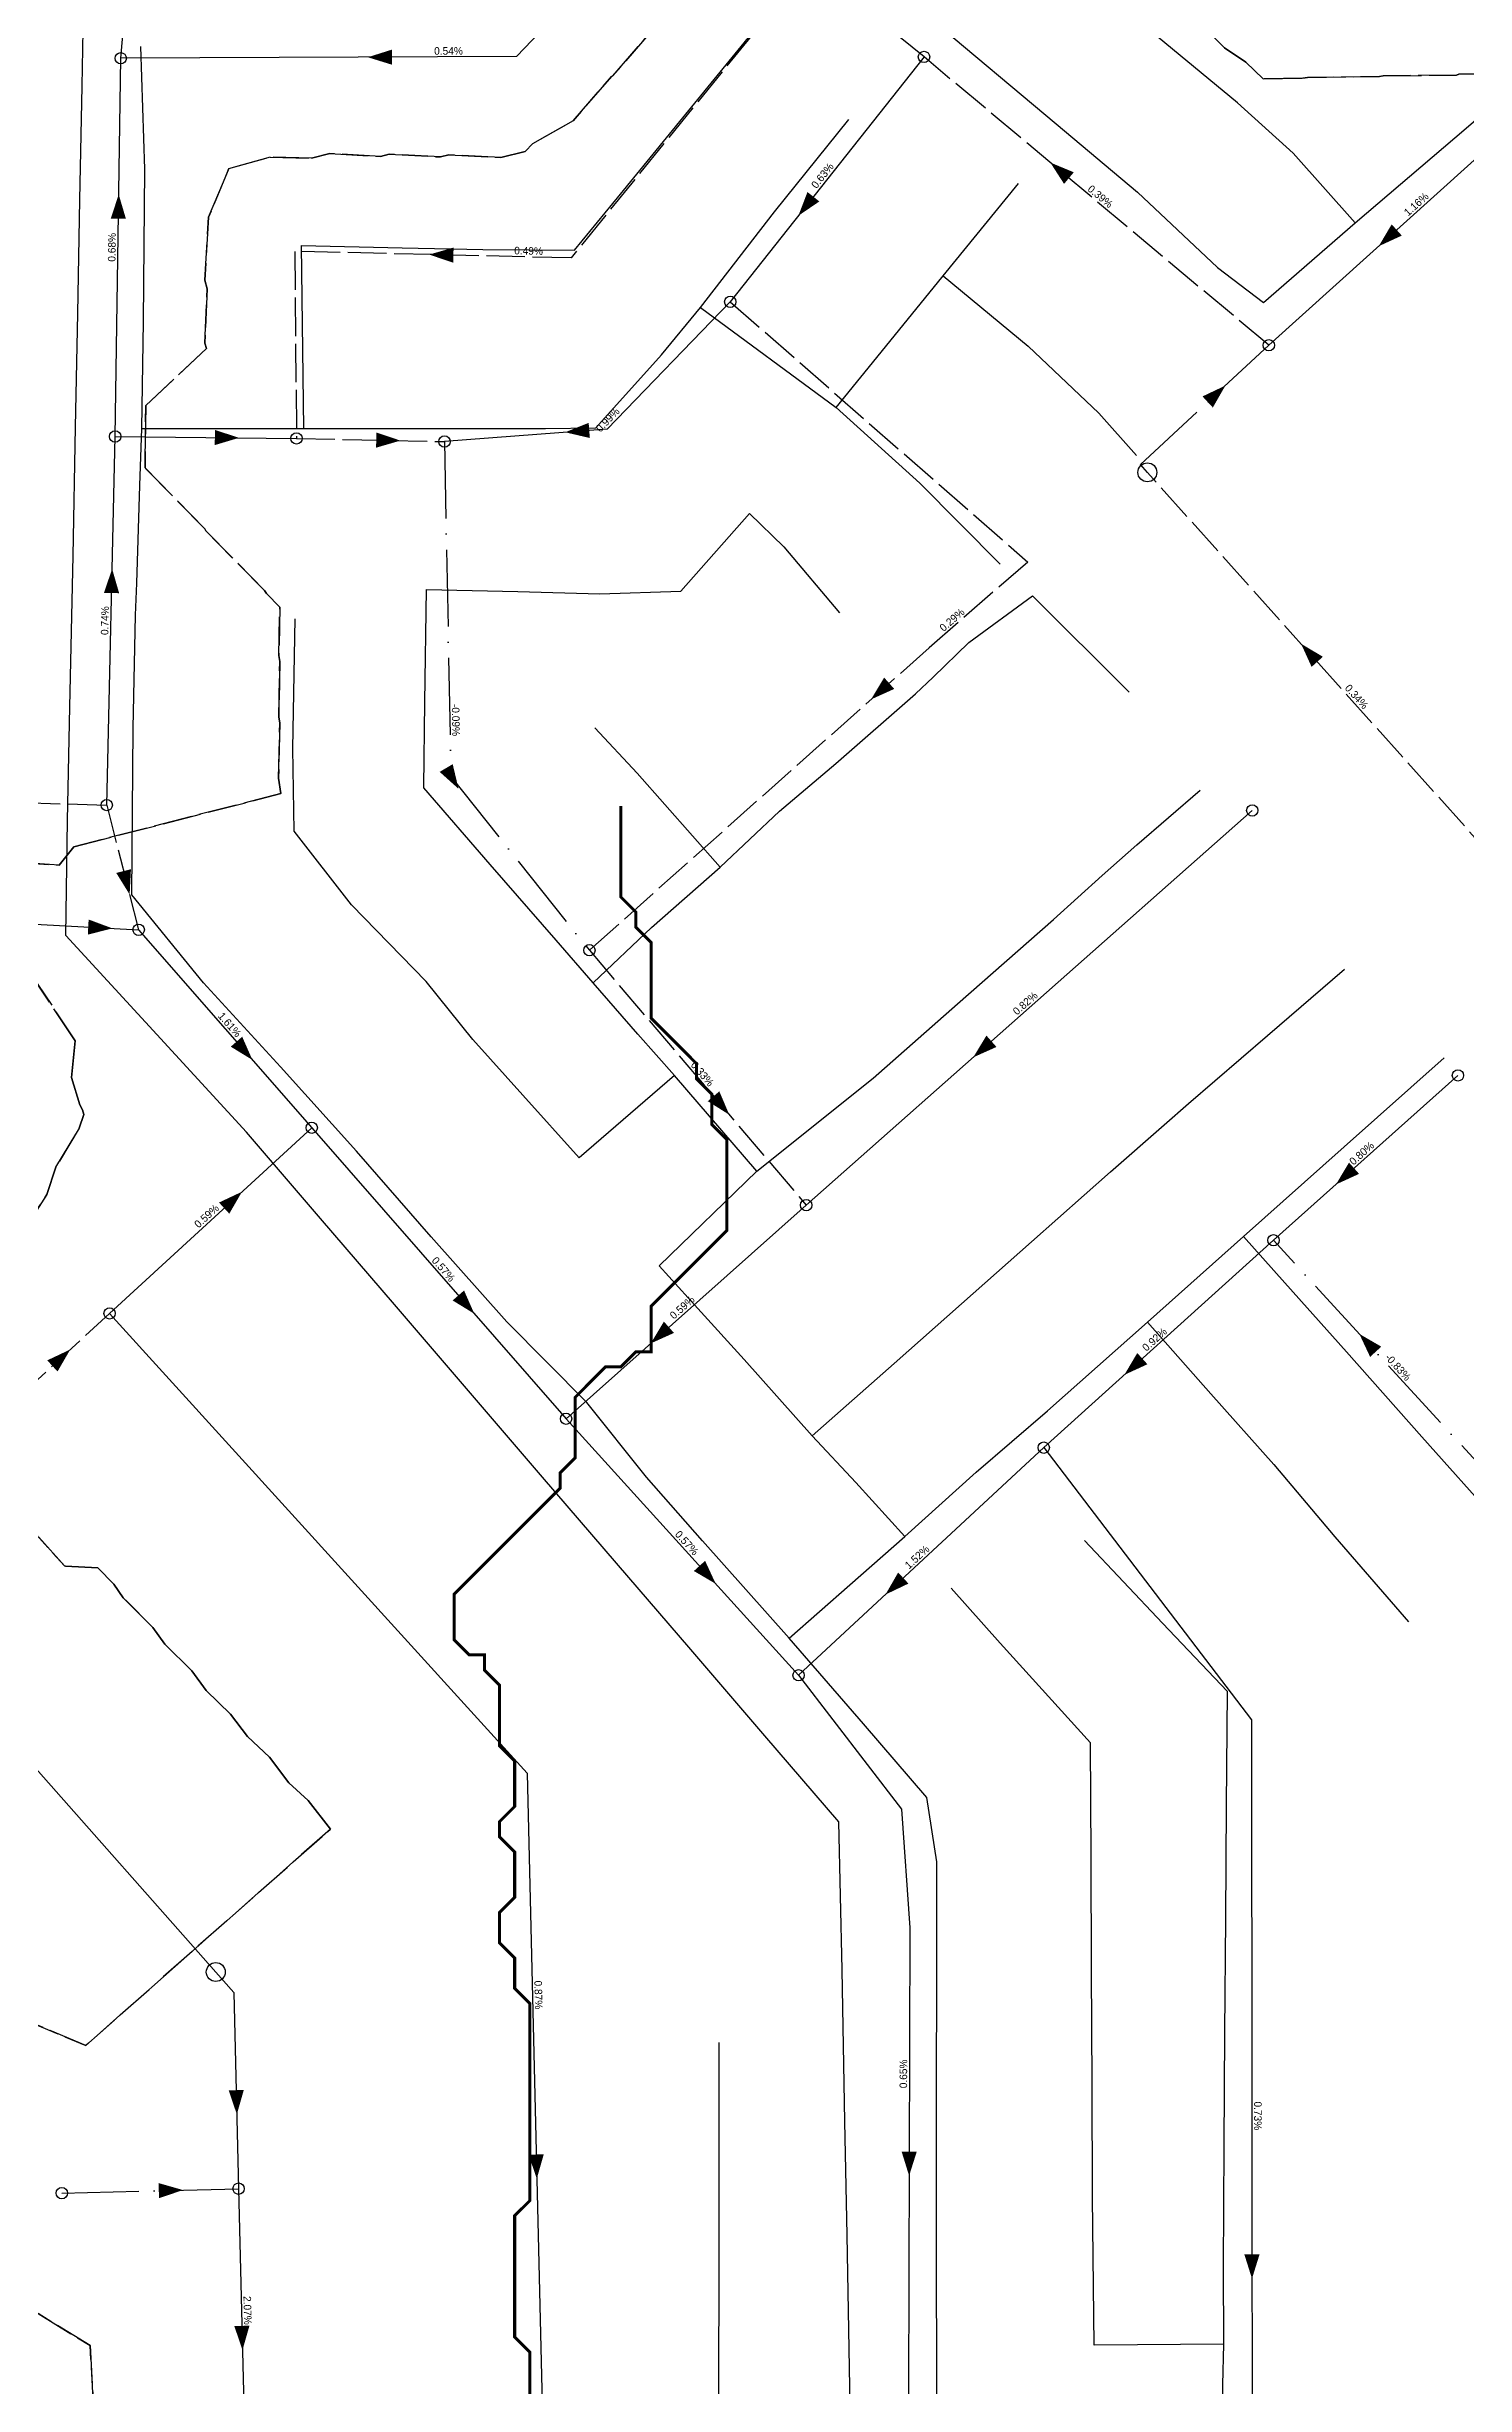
# Model space of a CAD drawing. Header units: metres. Extents: x 441395 to 476894, y 2561381 to 2578972.
# Drawn here: x 450745 to 451119, y 2569277 to 2569895 of the extents above; entities that cross this region are included whole.
import ezdxf
from ezdxf.enums import TextEntityAlignment as Align

# ---------------------------------------------------------------- set-up
doc = ezdxf.new("R2010")
doc.units = ezdxf.units.M
doc.header["$LTSCALE"] = 8
doc.linetypes.add('DASHDOT', pattern=[3.556, 2.54, -0.508, 0, -0.508])
doc.linetypes.add('DASHED', pattern=[1.524, 1.27, -0.254])
for name, color, linetype in [('A_ARROWS', 7, 'Continuous'), ('A_BUILT_2006', 252, 'Continuous'), ('A_CATCHMENTS', 7, 'Continuous'), ('A_GRADIENT', 8, 'Continuous'), ('A_JUNCTIONS', 8, 'Continuous'), ('A_RUNS', 7, 'Continuous'), ('A_STREAMS', 5, 'Continuous')]:
    doc.layers.add(name, color=color, linetype=linetype)

msp = doc.modelspace()

# ---------------------------------------------------------------- linework, layer by layer
at = {"layer": 'A_ARROWS', "color": 3}
for points in [[(450829.6, 2569891.91), (450835.99, 2569893.93), (450836.01, 2569889.93)], [(450763.83, 2569855.7), (450765.74, 2569849.27), (450761.74, 2569849.33)], [(450762.09, 2569756.87), (450763.95, 2569750.43), (450759.95, 2569750.52)]]:
    msp.add_solid(points, dxfattribs=at)
at = {"layer": 'A_ARROWS', "color": 2}
for points in [[(451009.81, 2569864.11), (451016.01, 2569861.54), (451013.44, 2569858.47)], [(450943.29, 2569850.07), (450945.69, 2569856.33), (450948.83, 2569853.84)], [(451096.53, 2569842.03), (451099.94, 2569847.8), (451102.62, 2569844.83)], [(450845.81, 2569839.82), (450852.25, 2569841.67), (450852.16, 2569837.67)], [(451056.05, 2569805.25), (451052.72, 2569799.44), (451050, 2569802.37)], [(450795.62, 2569791.45), (450789.2, 2569789.52), (450789.24, 2569793.52)], [(450881.7, 2569792.91), (450887.92, 2569795.39), (450888.23, 2569791.4)], [(450838.23, 2569790.71), (450831.79, 2569788.84), (450831.87, 2569792.84)], [(451076.02, 2569737.08), (451081.78, 2569733.65), (451078.8, 2569730.98)], [(450962.49, 2569722.4), (450965.94, 2569728.15), (450968.6, 2569725.16)], [(450853.57, 2569698.78), (450848.58, 2569703.26), (450852.02, 2569705.3)], [(450766.72, 2569670.88), (450763.19, 2569676.58), (450767.07, 2569677.57)], [(450762.18, 2569661.95), (450755.68, 2569660.3), (450755.89, 2569664.29)], [(450799.14, 2569627.22), (450793.43, 2569630.72), (450796.44, 2569633.35)], [(450989.47, 2569627.91), (450992.94, 2569633.65), (450995.59, 2569630.65)], [(450925.05, 2569612.75), (450919.37, 2569616.33), (450922.42, 2569618.93)], [(451085.23, 2569594.36), (451088.68, 2569600.12), (451091.34, 2569597.14)], [(450796.39, 2569592.43), (450793.03, 2569586.63), (450790.32, 2569589.58)], [(450857.72, 2569560.23), (450852, 2569563.73), (450855.02, 2569566.36)], [(450904.33, 2569552.4), (450907.78, 2569558.15), (450910.44, 2569555.16)], [(451091.4, 2569554.9), (451097.2, 2569551.54), (451094.25, 2569548.83)], [(450751.04, 2569550.78), (450747.68, 2569544.97), (450744.97, 2569547.92)], [(451029.36, 2569544.09), (451032.77, 2569549.86), (451035.45, 2569546.89)], [(450921.48, 2569488.92), (450915.7, 2569492.31), (450918.66, 2569495)], [(450966.3, 2569486.1), (450969.63, 2569491.92), (450972.35, 2569488.99)], [(450795.02, 2569348.87), (450792.87, 2569355.22), (450796.86, 2569355.31)], [(450874.22, 2569331.88), (450872.06, 2569338.23), (450876.06, 2569338.32)], [(450972.53, 2569332.65), (450970.55, 2569339.05), (450974.55, 2569339.04)], [(450780.82, 2569328.9), (450774.47, 2569326.74), (450774.37, 2569330.74)], [(451063.06, 2569305.49), (451061.05, 2569311.89), (451065.05, 2569311.89)], [(450796.51, 2569286.64), (450794.36, 2569292.99), (450798.36, 2569293.09)]]:
    msp.add_solid(points, dxfattribs=at)
at = {"layer": 'A_BUILT_2006', "color": 252}
for points in [[(450754.18, 2569884.27), (450754.46, 2569899.02), (450754.8, 2569914.26)], [(450912.81, 2569875.94), (450934.91, 2569902.9)], [(450978.18, 2569902.12), (451011.36, 2569874.33)], [(451059.27, 2569879.85), (451032.48, 2569901.99)], [(450770.77, 2569862.33), (450769.69, 2569894.73)], [(451116.65, 2569870.61), (451144.03, 2569894.06)], [(450753.6, 2569854.28), (450754.18, 2569884.27)], [(451073.92, 2569866.55), (451059.27, 2569879.85)], [(450896.36, 2569855.78), (450912.81, 2569875.94)], [(450936.98, 2569851.14), (450956.63, 2569875.45)], [(451011.36, 2569874.33), (451032.83, 2569856.26)], [(451090.26, 2569848.22), (451116.65, 2569870.61)], [(450770.38, 2569822.15), (450770.77, 2569862.33)], [(451090.26, 2569848.22), (451073.92, 2569866.55)], [(450884.17, 2569841), (450896.36, 2569855.78)], [(450981.55, 2569834.18), (451001.38, 2569858.56)], [(451032.83, 2569856.26), (451053.94, 2569836.43)], [(450753.02, 2569824.28), (450753.6, 2569854.28)], [(450917.44, 2569825.87), (450936.98, 2569851.14)], [(451066.12, 2569827.13), (451090.26, 2569848.22)], [(450812.75, 2569793.87), (450812.06, 2569842.2)], [(450812.06, 2569842.2), (450838.66, 2569841.56)], [(450838.66, 2569841.56), (450860, 2569841.17)], [(450860, 2569841.17), (450884.17, 2569841)], [(451053.94, 2569836.43), (451066.12, 2569827.13)], [(450966.28, 2569815.46), (450981.55, 2569834.18)], [(450981.55, 2569834.18), (451003.93, 2569815.68)], [(450752.45, 2569794.29), (450753.02, 2569824.28)], [(450907.13, 2569813.31), (450917.44, 2569825.87)], [(450917.44, 2569825.87), (450953.24, 2569799.42)], [(450769.98, 2569793.87), (450770.38, 2569822.15)], [(450889.85, 2569794.05), (450907.13, 2569813.31)], [(450953.24, 2569799.42), (450966.28, 2569815.46)], [(451003.93, 2569815.68), (451022.62, 2569797.92)], [(450953.24, 2569799.42), (450975.33, 2569779.51)], [(450751.79, 2569760.29), (450752.45, 2569794.29)], [(450769.41, 2569778.89), (450769.98, 2569793.87)], [(450769.98, 2569793.87), (450812.75, 2569793.87)], [(450812.75, 2569793.87), (450845.43, 2569793.9)], [(450845.43, 2569793.9), (450876.55, 2569793.93)], [(450876.55, 2569793.93), (450889.85, 2569794.05)], [(451022.62, 2569797.92), (451032.6, 2569786.77)], [(450768.29, 2569744.6), (450768.58, 2569753.12), (450769.41, 2569778.89)], [(450975.33, 2569779.51), (450996.54, 2569758.05)], [(450912.26, 2569751.01), (450930.38, 2569771.51)], [(450930.38, 2569771.51), (450939.49, 2569762.64)], [(450939.49, 2569762.64), (450954.12, 2569745.27)], [(450750.91, 2569720.42), (450751.79, 2569760.29)], [(450844.69, 2569721.64), (450845.11, 2569751.4)], [(450845.11, 2569751.4), (450869.26, 2569750.92)], [(450869.26, 2569750.92), (450890.88, 2569750.24)], [(450890.88, 2569750.24), (450912.26, 2569751.01)], [(450767.63, 2569714.78), (450768.29, 2569744.6)], [(450809.82, 2569709.47), (450810.45, 2569743.7)], [(450988.3, 2569737.43), (451005.15, 2569749.76)], [(451005.15, 2569749.76), (451030.6, 2569724.31)], [(450974.25, 2569723.87), (450978.86, 2569728.29), (450988.3, 2569737.43)], [(450750.3, 2569690.44), (450750.91, 2569720.42)], [(450844.38, 2569699.02), (450844.38, 2569699.32), (450844.69, 2569721.64)], [(450953.19, 2569705.5), (450974.25, 2569723.87)], [(450767.28, 2569670.81), (450767.63, 2569714.78)], [(450900.7, 2569702.89), (450889.58, 2569714.9)], [(450810.16, 2569687.63), (450809.82, 2569709.47)], [(450922.63, 2569678.08), (450900.7, 2569702.89)], [(450938.33, 2569692.9), (450953.19, 2569705.5)], [(450861.95, 2569678.8), (450844.38, 2569699.02)], [(451032.63, 2569684.03), (451049.4, 2569698.44)], [(450749.86, 2569660.07), (450750.3, 2569690.44)], [(450922.63, 2569678.08), (450938.33, 2569692.9)], [(450825.31, 2569668.19), (450810.16, 2569687.63)], [(451010.61, 2569664.28), (451023.53, 2569675.9), (451032.63, 2569684.03)], [(450879.32, 2569658.82), (450861.95, 2569678.8)], [(450904.47, 2569662.19), (450922.63, 2569678.08)], [(450786.25, 2569647.57), (450767.28, 2569670.81)], [(450844.99, 2569647.9), (450825.31, 2569668.19)], [(450985.28, 2569642), (451010.61, 2569664.28)], [(450773.9, 2569633.92), (450749.86, 2569660.07)], [(450889.11, 2569647.55), (450879.32, 2569658.82)], [(450889.11, 2569647.55), (450904.47, 2569662.19)], [(451067.19, 2569633.71), (451087.48, 2569651.19)], [(450806.52, 2569625.42), (450786.25, 2569647.57)], [(450857.32, 2569632.58), (450844.99, 2569647.9)], [(450900.89, 2569634), (450889.11, 2569647.55)], [(450963.01, 2569622.45), (450985.28, 2569642)], [(450797.56, 2569608.13), (450773.9, 2569633.92)], [(450870.5, 2569617.92), (450857.32, 2569632.58)], [(450910.59, 2569623.08), (450900.89, 2569634)], [(451046.3, 2569615.7), (451067.19, 2569633.71)], [(451087.38, 2569604.3), (451113.77, 2569627.76)], [(450826.62, 2569603.14), (450806.52, 2569625.42)], [(450910.59, 2569623.08), (450885.4, 2569601.34)], [(450932.35, 2569597.86), (450910.59, 2569623.08)], [(450932.35, 2569597.86), (450963.01, 2569622.45)], [(450885.4, 2569601.34), (450870.5, 2569617.92)], [(451025.72, 2569597.64), (451039.9, 2569610.13), (451046.3, 2569615.7)], [(450817.11, 2569585.37), (450797.56, 2569608.13)], [(450846.35, 2569580.55), (450826.62, 2569603.14)], [(451060.81, 2569580.62), (451087.38, 2569604.3)], [(450906.56, 2569572.83), (450932.35, 2569597.86)], [(451004.84, 2569579.17), (451025.72, 2569597.64)], [(450836.66, 2569562.62), (450817.11, 2569585.37)], [(450866.27, 2569558.12), (450846.35, 2569580.55)], [(450986.39, 2569562.84), (451004.84, 2569579.17)], [(451035.49, 2569558.01), (451060.81, 2569580.62)], [(451060.81, 2569580.62), (451073.92, 2569565.91)], [(450916.77, 2569561.58), (450906.56, 2569572.83)], [(451073.92, 2569565.91), (451087.97, 2569550.14)], [(450856.21, 2569539.86), (450836.66, 2569562.62)], [(450929, 2569548.1), (450916.77, 2569561.58)], [(450968.6, 2569547.11), (450986.39, 2569562.84)], [(450887.42, 2569536.78), (450866.27, 2569558.12)], [(451009.11, 2569534.56), (451035.49, 2569558.01)], [(451035.49, 2569558.01), (451052.2, 2569539.11)], [(450946.94, 2569527.95), (450929, 2569548.1)], [(450946.94, 2569527.95), (450968.6, 2569547.11)], [(451087.97, 2569550.14), (451107.93, 2569527.74)], [(450875.76, 2569517.11), (450856.21, 2569539.86)], [(450903.18, 2569517.05), (450887.42, 2569536.78)], [(450990.27, 2569518.43), (451009.11, 2569534.56)], [(451052.2, 2569539.11), (451068.83, 2569520.44)], [(450958.43, 2569515.68), (450946.94, 2569527.95)], [(451107.93, 2569527.74), (451127.89, 2569505.34)], [(450895.31, 2569494.35), (450875.76, 2569517.11)], [(450918.01, 2569500.3), (450903.18, 2569517.05)], [(450971.37, 2569501.43), (450958.43, 2569515.68)], [(450971.37, 2569501.43), (450990.27, 2569518.43)], [(451068.83, 2569520.44), (451084.94, 2569501.32)], [(450940.83, 2569474.6), (450918.01, 2569500.3)], [(450956.88, 2569488.66), (450971.37, 2569501.43)], [(451039.45, 2569478.57), (451018.82, 2569500.36)], [(451084.94, 2569501.32), (451104.42, 2569478.9)], [(450914.86, 2569471.6), (450895.31, 2569494.35)], [(450940.83, 2569474.6), (450956.88, 2569488.66)], [(450996.6, 2569473.27), (450983.62, 2569487.8)], [(451056.57, 2569460.53), (451039.45, 2569478.57)], [(450960.48, 2569451.93), (450940.83, 2569474.6)], [(451020.41, 2569446.97), (450996.6, 2569473.27)], [(450934.41, 2569448.84), (450914.86, 2569471.6)], [(451056.35, 2569430.53), (451056.57, 2569460.53)], [(450953.96, 2569426.09), (450934.41, 2569448.84)], [(450977.25, 2569432.51), (450960.48, 2569451.93)], [(451020.59, 2569416.97), (451020.41, 2569446.97)], [(450979.84, 2569415.56), (450977.25, 2569432.51)], [(451056.13, 2569400.53), (451056.35, 2569430.53)], [(450954.88, 2569387.02), (450953.96, 2569426.09)], [(451020.7, 2569386.97), (451020.59, 2569416.97)], [(450979.81, 2569385.56), (450979.84, 2569415.56)], [(451055.91, 2569370.53), (451056.13, 2569400.53)], [(450955.6, 2569346.96), (450954.88, 2569387.02)], [(451020.84, 2569356.97), (451020.7, 2569386.97)], [(450979.78, 2569355.56), (450979.81, 2569385.56)], [(450922.36, 2569337.88), (450922.38, 2569367.88)], [(451055.69, 2569340.54), (451055.91, 2569370.53)], [(450979.75, 2569325.56), (450979.78, 2569355.56)], [(451020.98, 2569326.97), (451020.84, 2569356.97)], [(450956.14, 2569316.96), (450955.6, 2569346.96)], [(450922.35, 2569307.88), (450922.36, 2569337.88)], [(451055.51, 2569308.58), (451055.69, 2569340.54)], [(450979.88, 2569264.57), (450979.75, 2569325.56)], [(451021.38, 2569287.91), (451020.98, 2569326.97)], [(450956.68, 2569286.97), (450956.14, 2569316.96)], [(450922.33, 2569277.88), (450922.35, 2569307.88)], [(451055.63, 2569288.22), (451055.51, 2569308.58)], [(450957.22, 2569256.97), (450956.68, 2569286.97)], [(451055.63, 2569288.22), (451021.38, 2569287.91)], [(451055.4, 2569277.46), (451055.63, 2569288.22)], [(450922.31, 2569247.88), (450922.33, 2569277.88)], [(451055.29, 2569260.51), (451055.4, 2569277.46)]]:
    msp.add_lwpolyline(points, dxfattribs=at)
at = {"layer": 'A_CATCHMENTS', "color": 2, "linetype": 'DASHED'}
for points in [[(450735.2, 2569679.54), (450748.07, 2569678.66), (450752, 2569683.51), (450806.68, 2569697.52), (450806.04, 2569701.57), (450806.36, 2569716.08), (450806.08, 2569717.79), (450806.38, 2569732.43), (450806.12, 2569734.02), (450806.37, 2569746.77), (450802.89, 2569750.31), (450802.37, 2569751.1), (450786.84, 2569766.91), (450786.58, 2569767.42), (450770.79, 2569783.5), (450770.96, 2569799.99), (450787.03, 2569815.02), (450786.6, 2569816.41), (450787.22, 2569830.75), (450786.54, 2569833.06), (450787.54, 2569849.69), (450792.93, 2569862.55), (450803.81, 2569865.54), (450814.78, 2569865.28), (450819.54, 2569866.47), (450832.96, 2569865.71), (450835.28, 2569866.29), (450848.83, 2569865.58), (450851.02, 2569866.12), (450864.71, 2569865.44), (450871.14, 2569867.05), (450873.19, 2569869.11), (450883.79, 2569875.11), (450893.94, 2569886.8), (450894.32, 2569887.01), (450904.34, 2569898.63)], [(451049.79, 2569900.25), (451055.84, 2569894.43), (451061.4, 2569890.58), (451066.05, 2569886.25), (451076.45, 2569886.37), (451077.71, 2569886.59), (451096.77, 2569886.79), (451097.67, 2569887.01), (451117.09, 2569887.21), (451117.63, 2569887.43), (451137.41, 2569887.64)], [(450737.67, 2569580.57), (450744.89, 2569591.71), (450747.26, 2569598.94), (450753.43, 2569609.19), (450754.66, 2569612.82), (450754.28, 2569614.05), (450753.55, 2569615.41), (450751.36, 2569622.56), (450752.36, 2569632.29), (450733.74, 2569660.24)], [(450738.36, 2569374.09), (450755.12, 2569367.03), (450819.74, 2569424.2), (450813.86, 2569431.7), (450808.79, 2569436.39), (450803.62, 2569443.13), (450797.84, 2569448.6), (450793.38, 2569454.56), (450786.9, 2569460.81), (450783.12, 2569465.98), (450775.97, 2569473.03), (450772.86, 2569477.39), (450765.05, 2569485.26), (450762.58, 2569488.8), (450758.36, 2569493.14), (450749.76, 2569493.61), (450749.5, 2569493.68), (450713.87, 2569533.3)], [(450757.19, 2569271.99), (450756.28, 2569287.84), (450742.54, 2569296.31)]]:
    msp.add_lwpolyline(points, dxfattribs=at)
at = {"layer": 'A_CATCHMENTS', "color": 3, "linetype": 'DASHED'}
for points in [[(450904.34, 2569898.63), (450894.32, 2569887.01), (450893.94, 2569886.8), (450883.79, 2569875.11), (450873.19, 2569869.11), (450871.14, 2569867.05), (450864.71, 2569865.44), (450851.02, 2569866.12), (450848.83, 2569865.58), (450835.28, 2569866.29), (450832.96, 2569865.71), (450819.54, 2569866.47), (450814.78, 2569865.28), (450803.81, 2569865.54), (450792.93, 2569862.55), (450787.54, 2569849.69), (450786.54, 2569833.06), (450787.22, 2569830.75), (450786.6, 2569816.41), (450787.03, 2569815.02), (450770.96, 2569799.99), (450770.79, 2569783.5), (450786.58, 2569767.42), (450786.84, 2569766.91), (450802.37, 2569751.1), (450802.89, 2569750.31), (450806.37, 2569746.77), (450806.12, 2569734.02), (450806.38, 2569732.43), (450806.08, 2569717.79), (450806.36, 2569716.08), (450806.04, 2569701.57), (450806.68, 2569697.52), (450752, 2569683.51), (450748.07, 2569678.66), (450735.2, 2569679.54)], [(451137.41, 2569887.64), (451117.63, 2569887.43), (451117.09, 2569887.21), (451097.67, 2569887.01), (451096.77, 2569886.79), (451077.71, 2569886.59), (451076.45, 2569886.37), (451066.05, 2569886.25), (451061.4, 2569890.58), (451055.84, 2569894.43), (451049.79, 2569900.25)]]:
    msp.add_lwpolyline(points, dxfattribs=at)
at = {"layer": 'A_CATCHMENTS', "color": 1, "linetype": 'DASHED'}
for points in [[(450733.74, 2569660.24), (450752.36, 2569632.29), (450751.36, 2569622.56), (450753.55, 2569615.41), (450754.28, 2569614.05), (450754.66, 2569612.82), (450753.43, 2569609.19), (450747.26, 2569598.94), (450744.89, 2569591.71), (450737.67, 2569580.57)], [(450713.87, 2569533.3), (450749.5, 2569493.68), (450749.76, 2569493.61), (450758.36, 2569493.14), (450762.58, 2569488.8), (450765.05, 2569485.26), (450772.86, 2569477.39), (450775.97, 2569473.03), (450783.12, 2569465.98), (450786.9, 2569460.81), (450793.38, 2569454.56), (450797.84, 2569448.6), (450803.62, 2569443.13), (450808.79, 2569436.39), (450813.86, 2569431.7), (450819.74, 2569424.2), (450755.12, 2569367.03), (450738.36, 2569374.09)], [(450742.54, 2569296.31), (450756.28, 2569287.84), (450757.19, 2569271.99)]]:
    msp.add_lwpolyline(points, dxfattribs=at)
at = {"layer": 'A_JUNCTIONS'}
for centre in [(450764.36, 2569891.63), (450976.46, 2569891.98), (450925.31, 2569827.35), (451067.51, 2569815.88), (450762.9, 2569791.79), (450810.77, 2569791.29), (450849.86, 2569790.46), (450760.66, 2569694.5), (451063.13, 2569693.08), (450769.1, 2569661.58), (450888.1, 2569656.18), (451117.45, 2569623.14), (450814.79, 2569609.33), (450945.36, 2569588.88), (451068.73, 2569579.62), (450761.43, 2569560.32), (450881.96, 2569532.51), (451008.06, 2569524.87), (450943.35, 2569464.79), (450795.49, 2569329.26), (450748.82, 2569328.09)]:
    msp.add_circle(centre, 1.5, dxfattribs=at)
at = {"layer": 'A_JUNCTIONS', "color": 30}
for centre in [(451035.44, 2569782.33), (450789.45, 2569386.45)]:
    msp.add_circle(centre, 2.5, dxfattribs=at)
at = {"layer": 'A_RUNS', "color": 3}
for points in [[(450916.31, 2569941.65), (450868.84, 2569892.07), (450764.36, 2569891.63)], [(450762.9, 2569791.79), (450764.36, 2569891.63)], [(450760.66, 2569694.5), (450762.9, 2569791.79)]]:
    msp.add_lwpolyline(points, dxfattribs=at)
at = {"layer": 'A_RUNS', "color": 3, "linetype": 'DASHED'}
for points in [[(450764.36, 2569891.63), (450768.27, 2569933.01)], [(450677.3, 2569696.92), (450760.66, 2569694.5)]]:
    msp.add_lwpolyline(points, dxfattribs=at)
at = {"layer": 'A_RUNS', "color": 2, "linetype": 'DASHED'}
for points in [[(450946.2, 2569916.45), (450883.28, 2569838.93), (450810.31, 2569840.66), (450810.77, 2569791.29)], [(451067.51, 2569815.88), (450976.46, 2569891.98)], [(450925.31, 2569827.35), (451003.88, 2569758.65), (450977.8, 2569736.03), (450888.1, 2569656.18)], [(450810.77, 2569791.29), (450849.86, 2569790.46)], [(451143.57, 2569661.75), (451035.44, 2569782.33)], [(450760.66, 2569694.5), (450769.1, 2569661.58)], [(450888.1, 2569656.18), (450945.36, 2569588.88)], [(450728.09, 2569529.7), (450761.43, 2569560.32)]]:
    msp.add_lwpolyline(points, dxfattribs=at)
at = {"layer": 'A_RUNS', "color": 2}
for points in [[(450976.46, 2569891.98), (450946.2, 2569916.45)], [(450976.46, 2569891.98), (450925.31, 2569827.35)], [(451147.48, 2569887.95), (451067.51, 2569815.88)], [(450925.31, 2569827.35), (450892.79, 2569793.76), (450849.86, 2569790.46)], [(450762.9, 2569791.79), (450810.77, 2569791.29)], [(451063.13, 2569693.08), (450945.36, 2569588.88)], [(450741.81, 2569663.04), (450769.1, 2569661.58)], [(450769.1, 2569661.58), (450814.79, 2569609.33)], [(451117.45, 2569623.14), (451068.73, 2569579.62)], [(450761.43, 2569560.32), (450814.79, 2569609.33)], [(450814.79, 2569609.33), (450881.96, 2569532.51)], [(450945.36, 2569588.88), (450881.96, 2569532.51)], [(451068.73, 2569579.62), (451008.06, 2569524.87)], [(450761.43, 2569560.32), (450871.65, 2569438.98), (450878.39, 2569157.89)], [(450881.96, 2569532.51), (450943.35, 2569464.79)], [(451008.06, 2569524.87), (450943.35, 2569464.79)], [(451008.06, 2569524.87), (451062.93, 2569453.04), (451063.02, 2569348.71), (451063.11, 2569244.37), (450972.28, 2569245.01)], [(450943.35, 2569464.79), (450970.53, 2569429.43), (450972.72, 2569398.1), (450972.28, 2569245.01)], [(450789.45, 2569386.45), (450794.25, 2569381.02), (450795.49, 2569329.26)], [(450795.49, 2569329.26), (450797.03, 2569264.9)]]:
    msp.add_lwpolyline(points, dxfattribs=at)
at = {"layer": 'A_RUNS', "color": 2, "linetype": 'DASHDOT'}
for points in [[(451035.44, 2569782.33), (451033.58, 2569784.41), (451067.51, 2569815.88)], [(450849.86, 2569790.46), (450851.53, 2569702), (450888.1, 2569656.18)], [(451132.16, 2569510.45), (451068.73, 2569579.62)], [(450748.82, 2569328.09), (450795.49, 2569329.26)]]:
    msp.add_lwpolyline(points, dxfattribs=at)
at = {"layer": 'A_RUNS', "color": 1}
msp.add_lwpolyline([(450789.45, 2569386.45), (450691.68, 2569496.96)], dxfattribs=at)
at = {"layer": 'A_STREAMS', "color": 5, "const_width": 0.8}
msp.add_lwpolyline([(450896.4, 2569694.26), (450896.4, 2569690.26), (450896.4, 2569686.26), (450896.4, 2569682.26), (450896.4, 2569678.26), (450896.4, 2569674.26), (450896.4, 2569670.25), (450900.4, 2569666.25), (450900.4, 2569662.25), (450904.4, 2569658.25), (450904.4, 2569654.25), (450904.4, 2569650.24), (450904.4, 2569646.24), (450904.4, 2569642.24), (450904.4, 2569638.24), (450908.4, 2569634.24), (450912.4, 2569630.24), (450916.4, 2569626.23), (450916.4, 2569622.23), (450920.41, 2569618.23), (450920.41, 2569614.23), (450920.41, 2569610.23), (450924.41, 2569606.23), (450924.41, 2569602.22), (450924.41, 2569598.22), (450924.41, 2569594.22), (450924.41, 2569590.22), (450924.41, 2569586.22), (450924.41, 2569582.21), (450920.41, 2569578.21), (450916.4, 2569574.21), (450912.4, 2569570.21), (450908.4, 2569566.21), (450904.4, 2569562.21), (450904.4, 2569558.2), (450904.4, 2569554.2), (450904.4, 2569550.2), (450900.4, 2569550.2), (450896.4, 2569546.2), (450892.39, 2569546.2), (450888.39, 2569542.2), (450884.39, 2569538.19), (450884.39, 2569534.19), (450884.39, 2569530.19), (450884.39, 2569526.19), (450884.39, 2569522.19), (450880.39, 2569518.19), (450880.39, 2569514.18), (450876.39, 2569510.18), (450872.39, 2569506.18), (450868.38, 2569502.18), (450864.38, 2569498.18), (450860.38, 2569494.18), (450856.38, 2569490.17), (450852.38, 2569486.17), (450852.38, 2569482.17), (450852.38, 2569478.17), (450852.38, 2569474.17), (450856.38, 2569470.16), (450860.38, 2569470.16), (450860.38, 2569466.16), (450864.38, 2569462.16), (450864.38, 2569458.16), (450864.38, 2569454.16), (450864.38, 2569450.16), (450864.38, 2569446.15), (450868.38, 2569442.15), (450868.38, 2569438.15), (450868.38, 2569434.15), (450868.38, 2569430.15), (450864.38, 2569426.15), (450864.38, 2569422.14), (450868.38, 2569418.14), (450868.38, 2569414.14), (450868.38, 2569410.14), (450868.38, 2569406.14), (450864.38, 2569402.13), (450864.38, 2569398.13), (450864.38, 2569394.13), (450868.38, 2569390.13), (450868.38, 2569386.13), (450868.38, 2569382.13), (450872.39, 2569378.12), (450872.39, 2569374.12), (450872.39, 2569370.12), (450872.39, 2569366.12), (450872.39, 2569362.12), (450872.39, 2569358.11), (450872.39, 2569354.11), (450872.39, 2569350.11), (450872.39, 2569346.11), (450872.39, 2569342.11), (450872.39, 2569338.11), (450872.39, 2569334.1), (450872.39, 2569330.1), (450872.39, 2569326.1), (450868.38, 2569322.1), (450868.38, 2569318.1), (450868.38, 2569314.1), (450868.38, 2569310.09), (450868.38, 2569306.09), (450868.38, 2569302.09), (450868.38, 2569298.09), (450868.38, 2569294.09), (450868.38, 2569290.08), (450872.39, 2569286.08), (450872.39, 2569282.08), (450872.39, 2569278.08), (450872.39, 2569274.08)], dxfattribs=at)

# ---------------------------------------------------------------- texts
at = {"layer": 'A_GRADIENT', "color": 3}
for s, rotation, p in [('0.54%', 0.23811, (450850.92, 2569891.99)), ('0.68%', 89.16259, (450763.63, 2569841.71)), ('0.74%', 88.68423, (450761.78, 2569743.15))]:
    msp.add_text(s, height=2, rotation=rotation, dxfattribs=at).set_placement(p, align=Align.BOTTOM_CENTER)
at = {"layer": 'A_GRADIENT', "color": 2}
for s, rotation, p in [('0.63%', 51.6384, (450950.89, 2569859.67)), ('0.39%', 320.11209, (451021.99, 2569853.93)), ('1.16%', 42.02378, (451107.5, 2569851.92)), ('0.49%', 358.63747, (450872.02, 2569839.2)), ('0.99%', 45.93128, (450894.08, 2569795.09)), ('0.29%', 40.93556, (450984.9, 2569742.19)), ('0.34%', 311.8841, (451089.5, 2569722.04)), ('-0.09%', -88.92213, (450851.25, 2569716.93)), ('0.82%', 41.50319, (451004.24, 2569640.98)), ('1.61%', -48.8332, (450791.94, 2569635.46)), ('0.33%', -49.60865, (450916.73, 2569622.53)), ('0.80%', 41.76708, (451093.09, 2569601.38)), ('0.59%', 42.56758, (450788.11, 2569584.83)), ('0.57%', -48.8332, (450848.37, 2569570.92)), ('0.59%', 41.63815, (450913.66, 2569560.7)), ('0.92%', 42.06984, (451038.4, 2569552.25)), ('-0.83%', 312.52139, (451100.45, 2569545.04)), ('0.57%', -47.80752, (450912.65, 2569498.65)), ('1.52%', 42.87086, (450975.71, 2569494.83)), ('0.87%', -88.62754, (450873.06, 2569380.37)), ('0.65%', 89.83371, (450972.61, 2569359.56)), ('0.73%', -89.94969, (451063.02, 2569348.48)), ('2.07%', -88.62754, (450796.26, 2569297.08))]:
    msp.add_text(s, height=2, rotation=rotation, dxfattribs=at).set_placement(p, align=Align.BOTTOM_CENTER)

doc.saveas('drawing.dxf')
